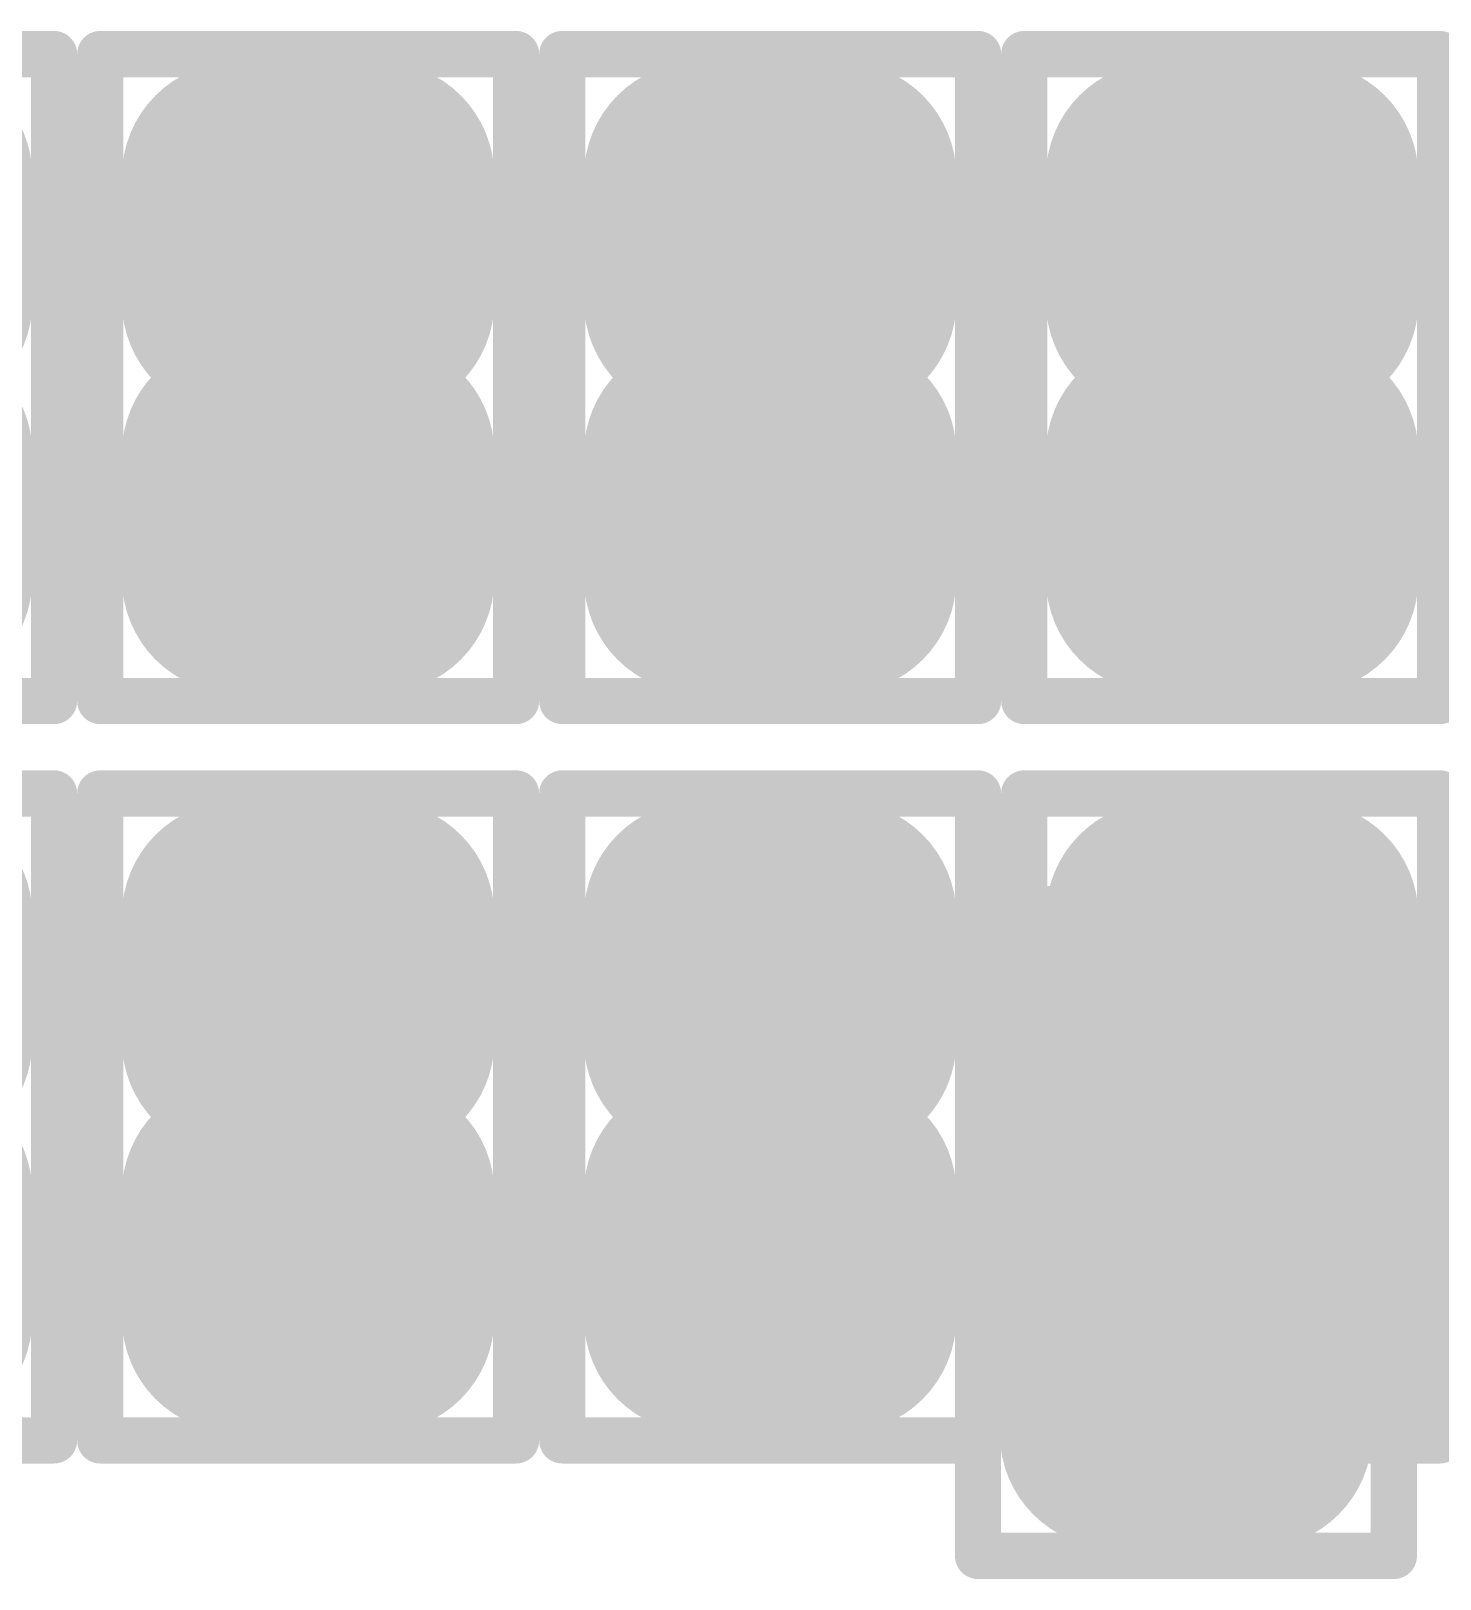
# Model space of a CAD drawing. Header units: millimetres. Extents: x 169 to 355, y 129 to 253.
# Drawn here: x 192.75 to 194.275, y 156.325 to 158 of the extents above; entities that cross this region are included whole.
import ezdxf

# ---------------------------------------------------------------- set-up
doc = ezdxf.new("R2010")
doc.units = ezdxf.units.MM
for name, color, linetype in [('BottomLayer', 5, 'Continuous'), ('BottomPaste', 16, 'Continuous'), ('BottomSolder', 6, 'Continuous'), ('Mechanical1', 6, 'Continuous'), ('Mechanical15', 56, 'Continuous'), ('TopLayer', 1, 'Continuous'), ('TopPaste', 8, 'Continuous'), ('TopSolder', 216, 'Continuous')]:
    doc.layers.add(name, color=color, linetype=linetype)

# ---------------------------------------------------------------- blocks, each defined once
blk = doc.blocks.new('R01005_B_832')
at = {"layer": 'BottomLayer', "const_width": 0.0225}
for points in [[(-0.2287, 0.0775, 1), (-0.2063, 0.0775, 1)], [(-0.0937, 0.0775, 1), (-0.0712, 0.0775, 1)], [(0.0712, 0.0775, 1), (0.0937, 0.0775, 1)], [(0.2063, 0.0775, 1), (0.2287, 0.0775, 1)], [(-0.2287, -0.0775, 1), (-0.2063, -0.0775, 1)], [(-0.0937, -0.0775, 1), (-0.0712, -0.0775, 1)], [(0.0712, -0.0775, 1), (0.0937, -0.0775, 1)], [(0.2063, -0.0775, 1), (0.2287, -0.0775, 1)]]:
    blk.add_lwpolyline(points, format="xyb", close=True, dxfattribs=at)
at = {"layer": 'BottomLayer'}
for points in [[(-0.0825, -0.1), (-0.0825, 0.1), (-0.2175, -0.1), (-0.2175, 0.1)], [(0.2175, -0.1), (0.2175, 0.1), (0.0825, -0.1), (0.0825, 0.1)], [(-0.06, -0.0775), (-0.06, 0.0775), (-0.24, -0.0775), (-0.24, 0.0775)], [(0.24, -0.0775), (0.24, 0.0775), (0.06, -0.0775), (0.06, 0.0775)]]:
    blk.add_solid(points, dxfattribs=at)
at = {"layer": 'BottomPaste', "const_width": 0.0225}
for points in [[(-0.2287, 0.0775, 1), (-0.2063, 0.0775, 1)], [(-0.0937, 0.0775, 1), (-0.0712, 0.0775, 1)], [(0.0712, 0.0775, 1), (0.0937, 0.0775, 1)], [(0.2063, 0.0775, 1), (0.2287, 0.0775, 1)], [(-0.2287, -0.0775, 1), (-0.2063, -0.0775, 1)], [(-0.0937, -0.0775, 1), (-0.0712, -0.0775, 1)], [(0.0712, -0.0775, 1), (0.0937, -0.0775, 1)], [(0.2063, -0.0775, 1), (0.2287, -0.0775, 1)]]:
    blk.add_lwpolyline(points, format="xyb", close=True, dxfattribs=at)
at = {"layer": 'BottomPaste'}
for points in [[(-0.0825, -0.1), (-0.0825, 0.1), (-0.2175, -0.1), (-0.2175, 0.1)], [(0.2175, -0.1), (0.2175, 0.1), (0.0825, -0.1), (0.0825, 0.1)], [(-0.06, -0.0775), (-0.06, 0.0775), (-0.24, -0.0775), (-0.24, 0.0775)], [(0.24, -0.0775), (0.24, 0.0775), (0.06, -0.0775), (0.06, 0.0775)]]:
    blk.add_solid(points, dxfattribs=at)
at = {"layer": 'BottomSolder', "const_width": 0.1241}
for points in [[(-0.2795, 0.0775, 1), (-0.1555, 0.0775, 1)], [(-0.1445, 0.0775, 1), (-0.0204, 0.0775, 1)], [(0.0204, 0.0775, 1), (0.1445, 0.0775, 1)], [(0.1555, 0.0775, 1), (0.2795, 0.0775, 1)], [(-0.2795, -0.0775, 1), (-0.1555, -0.0775, 1)], [(-0.1445, -0.0775, 1), (-0.0204, -0.0775, 1)], [(0.0204, -0.0775, 1), (0.1445, -0.0775, 1)], [(0.1555, -0.0775, 1), (0.2795, -0.0775, 1)]]:
    blk.add_lwpolyline(points, format="xyb", close=True, dxfattribs=at)
at = {"layer": 'BottomSolder'}
for points in [[(-0.0825, -0.2016), (-0.0825, 0.2016), (-0.2175, -0.2016), (-0.2175, 0.2016)], [(0.2175, -0.2016), (0.2175, 0.2016), (0.0825, -0.2016), (0.0825, 0.2016)], [(0.0416, -0.0775), (0.0416, 0.0775), (-0.3416, -0.0775), (-0.3416, 0.0775)], [(0.3416, -0.0775), (0.3416, 0.0775), (-0.0416, -0.0775), (-0.0416, 0.0775)]]:
    blk.add_solid(points, dxfattribs=at)
at = {"layer": 'Mechanical1', "const_width": 0.05}
for points in [[(-0.1999, 0.0999), (-0.1999, -0.1001)], [(-0.1999, 0.0999), (0.2001, 0.0999)], [(0.2001, 0.0999), (0.2001, -0.1001)], [(-0.1999, -0.1001), (0.2001, -0.1001)]]:
    blk.add_lwpolyline(points, dxfattribs=at)
at = {"layer": 'Mechanical1', "const_width": 0.025}
for points in [[(-0.2124, 0.0999, 1), (-0.1874, 0.0999, 1)], [(-0.2124, 0.0999, 1), (-0.1874, 0.0999, 1)], [(0.1876, 0.0999, 1), (0.2126, 0.0999, 1)], [(0.1876, 0.0999, 1), (0.2126, 0.0999, 1)], [(-0.2124, -0.1001, 1), (-0.1874, -0.1001, 1)], [(-0.2124, -0.1001, 1), (-0.1874, -0.1001, 1)], [(0.1876, -0.1001, 1), (0.2126, -0.1001, 1)], [(0.1876, -0.1001, 1), (0.2126, -0.1001, 1)]]:
    blk.add_lwpolyline(points, format="xyb", close=True, dxfattribs=at)
at = {"layer": 'Mechanical15', "const_width": 0.05}
for points in [[(-0.35, 0.225), (-0.35, -0.225)], [(-0.35, 0.225), (0.35, 0.225)], [(0.35, 0.225), (0.35, -0.225)], [(0, 0.125), (0, -0.125)], [(-0.15, 0), (0.15, 0)], [(-0.35, -0.225), (0.35, -0.225)]]:
    blk.add_lwpolyline(points, dxfattribs=at)
at = {"layer": 'Mechanical15', "const_width": 0.025}
for points in [[(-0.3625, 0.225, 1), (-0.3375, 0.225, 1)], [(-0.3625, 0.225, 1), (-0.3375, 0.225, 1)], [(0.3375, 0.225, 1), (0.3625, 0.225, 1)], [(0.3375, 0.225, 1), (0.3625, 0.225, 1)], [(-0.0125, 0.125, 1), (0.0125, 0.125, 1)], [(-0.1625, 0, 1), (-0.1375, 0, 1)], [(0.1375, 0, 1), (0.1625, 0, 1)], [(-0.0125, -0.125, 1), (0.0125, -0.125, 1)], [(-0.3625, -0.225, 1), (-0.3375, -0.225, 1)], [(-0.3625, -0.225, 1), (-0.3375, -0.225, 1)], [(0.3375, -0.225, 1), (0.3625, -0.225, 1)], [(0.3375, -0.225, 1), (0.3625, -0.225, 1)]]:
    blk.add_lwpolyline(points, format="xyb", close=True, dxfattribs=at)
blk = doc.blocks.new('R01005_B_833')
at = {"layer": 'BottomLayer', "const_width": 0.0225}
for points in [[(-0.2287, 0.0775, 1), (-0.2063, 0.0775, 1)], [(-0.0937, 0.0775, 1), (-0.0712, 0.0775, 1)], [(0.0712, 0.0775, 1), (0.0937, 0.0775, 1)], [(0.2063, 0.0775, 1), (0.2287, 0.0775, 1)], [(-0.2287, -0.0775, 1), (-0.2063, -0.0775, 1)], [(-0.0937, -0.0775, 1), (-0.0712, -0.0775, 1)], [(0.0712, -0.0775, 1), (0.0937, -0.0775, 1)], [(0.2063, -0.0775, 1), (0.2287, -0.0775, 1)]]:
    blk.add_lwpolyline(points, format="xyb", close=True, dxfattribs=at)
at = {"layer": 'BottomLayer'}
for points in [[(-0.0825, -0.1), (-0.0825, 0.1), (-0.2175, -0.1), (-0.2175, 0.1)], [(0.2175, -0.1), (0.2175, 0.1), (0.0825, -0.1), (0.0825, 0.1)], [(-0.06, -0.0775), (-0.06, 0.0775), (-0.24, -0.0775), (-0.24, 0.0775)], [(0.24, -0.0775), (0.24, 0.0775), (0.06, -0.0775), (0.06, 0.0775)]]:
    blk.add_solid(points, dxfattribs=at)
at = {"layer": 'BottomPaste', "const_width": 0.0225}
for points in [[(-0.2287, 0.0775, 1), (-0.2063, 0.0775, 1)], [(-0.0937, 0.0775, 1), (-0.0712, 0.0775, 1)], [(0.0712, 0.0775, 1), (0.0937, 0.0775, 1)], [(0.2063, 0.0775, 1), (0.2287, 0.0775, 1)], [(-0.2287, -0.0775, 1), (-0.2063, -0.0775, 1)], [(-0.0937, -0.0775, 1), (-0.0712, -0.0775, 1)], [(0.0712, -0.0775, 1), (0.0937, -0.0775, 1)], [(0.2063, -0.0775, 1), (0.2287, -0.0775, 1)]]:
    blk.add_lwpolyline(points, format="xyb", close=True, dxfattribs=at)
at = {"layer": 'BottomPaste'}
for points in [[(-0.0825, -0.1), (-0.0825, 0.1), (-0.2175, -0.1), (-0.2175, 0.1)], [(0.2175, -0.1), (0.2175, 0.1), (0.0825, -0.1), (0.0825, 0.1)], [(-0.06, -0.0775), (-0.06, 0.0775), (-0.24, -0.0775), (-0.24, 0.0775)], [(0.24, -0.0775), (0.24, 0.0775), (0.06, -0.0775), (0.06, 0.0775)]]:
    blk.add_solid(points, dxfattribs=at)
at = {"layer": 'BottomSolder', "const_width": 0.1241}
for points in [[(-0.2795, 0.0775, 1), (-0.1555, 0.0775, 1)], [(-0.1445, 0.0775, 1), (-0.0204, 0.0775, 1)], [(0.0204, 0.0775, 1), (0.1445, 0.0775, 1)], [(0.1555, 0.0775, 1), (0.2795, 0.0775, 1)], [(-0.2795, -0.0775, 1), (-0.1555, -0.0775, 1)], [(-0.1445, -0.0775, 1), (-0.0204, -0.0775, 1)], [(0.0204, -0.0775, 1), (0.1445, -0.0775, 1)], [(0.1555, -0.0775, 1), (0.2795, -0.0775, 1)]]:
    blk.add_lwpolyline(points, format="xyb", close=True, dxfattribs=at)
at = {"layer": 'BottomSolder'}
for points in [[(-0.0825, -0.2016), (-0.0825, 0.2016), (-0.2175, -0.2016), (-0.2175, 0.2016)], [(0.2175, -0.2016), (0.2175, 0.2016), (0.0825, -0.2016), (0.0825, 0.2016)], [(0.0416, -0.0775), (0.0416, 0.0775), (-0.3416, -0.0775), (-0.3416, 0.0775)], [(0.3416, -0.0775), (0.3416, 0.0775), (-0.0416, -0.0775), (-0.0416, 0.0775)]]:
    blk.add_solid(points, dxfattribs=at)
at = {"layer": 'Mechanical1', "const_width": 0.05}
for points in [[(-0.1999, 0.0999), (-0.1999, -0.1001)], [(-0.1999, 0.0999), (0.2001, 0.0999)], [(0.2001, 0.0999), (0.2001, -0.1001)], [(-0.1999, -0.1001), (0.2001, -0.1001)]]:
    blk.add_lwpolyline(points, dxfattribs=at)
at = {"layer": 'Mechanical1', "const_width": 0.025}
for points in [[(-0.2124, 0.0999, 1), (-0.1874, 0.0999, 1)], [(-0.2124, 0.0999, 1), (-0.1874, 0.0999, 1)], [(0.1876, 0.0999, 1), (0.2126, 0.0999, 1)], [(0.1876, 0.0999, 1), (0.2126, 0.0999, 1)], [(-0.2124, -0.1001, 1), (-0.1874, -0.1001, 1)], [(-0.2124, -0.1001, 1), (-0.1874, -0.1001, 1)], [(0.1876, -0.1001, 1), (0.2126, -0.1001, 1)], [(0.1876, -0.1001, 1), (0.2126, -0.1001, 1)]]:
    blk.add_lwpolyline(points, format="xyb", close=True, dxfattribs=at)
at = {"layer": 'Mechanical15', "const_width": 0.05}
for points in [[(-0.35, 0.225), (-0.35, -0.225)], [(-0.35, 0.225), (0.35, 0.225)], [(0.35, 0.225), (0.35, -0.225)], [(0, 0.125), (0, -0.125)], [(-0.15, 0), (0.15, 0)], [(-0.35, -0.225), (0.35, -0.225)]]:
    blk.add_lwpolyline(points, dxfattribs=at)
at = {"layer": 'Mechanical15', "const_width": 0.025}
for points in [[(-0.3625, 0.225, 1), (-0.3375, 0.225, 1)], [(-0.3625, 0.225, 1), (-0.3375, 0.225, 1)], [(0.3375, 0.225, 1), (0.3625, 0.225, 1)], [(0.3375, 0.225, 1), (0.3625, 0.225, 1)], [(-0.0125, 0.125, 1), (0.0125, 0.125, 1)], [(-0.1625, 0, 1), (-0.1375, 0, 1)], [(0.1375, 0, 1), (0.1625, 0, 1)], [(-0.0125, -0.125, 1), (0.0125, -0.125, 1)], [(-0.3625, -0.225, 1), (-0.3375, -0.225, 1)], [(-0.3625, -0.225, 1), (-0.3375, -0.225, 1)], [(0.3375, -0.225, 1), (0.3625, -0.225, 1)], [(0.3375, -0.225, 1), (0.3625, -0.225, 1)]]:
    blk.add_lwpolyline(points, format="xyb", close=True, dxfattribs=at)
blk = doc.blocks.new('R01005_B_844')
at = {"layer": 'BottomLayer', "const_width": 0.0225}
for points in [[(-0.2287, 0.0775, 1), (-0.2063, 0.0775, 1)], [(-0.0937, 0.0775, 1), (-0.0712, 0.0775, 1)], [(0.0712, 0.0775, 1), (0.0937, 0.0775, 1)], [(0.2063, 0.0775, 1), (0.2287, 0.0775, 1)], [(-0.2287, -0.0775, 1), (-0.2063, -0.0775, 1)], [(-0.0937, -0.0775, 1), (-0.0712, -0.0775, 1)], [(0.0712, -0.0775, 1), (0.0937, -0.0775, 1)], [(0.2063, -0.0775, 1), (0.2287, -0.0775, 1)]]:
    blk.add_lwpolyline(points, format="xyb", close=True, dxfattribs=at)
at = {"layer": 'BottomLayer'}
for points in [[(-0.0825, -0.1), (-0.0825, 0.1), (-0.2175, -0.1), (-0.2175, 0.1)], [(0.2175, -0.1), (0.2175, 0.1), (0.0825, -0.1), (0.0825, 0.1)], [(-0.06, -0.0775), (-0.06, 0.0775), (-0.24, -0.0775), (-0.24, 0.0775)], [(0.24, -0.0775), (0.24, 0.0775), (0.06, -0.0775), (0.06, 0.0775)]]:
    blk.add_solid(points, dxfattribs=at)
at = {"layer": 'BottomPaste', "const_width": 0.0225}
for points in [[(-0.2287, 0.0775, 1), (-0.2063, 0.0775, 1)], [(-0.0937, 0.0775, 1), (-0.0712, 0.0775, 1)], [(0.0712, 0.0775, 1), (0.0937, 0.0775, 1)], [(0.2063, 0.0775, 1), (0.2287, 0.0775, 1)], [(-0.2287, -0.0775, 1), (-0.2063, -0.0775, 1)], [(-0.0937, -0.0775, 1), (-0.0712, -0.0775, 1)], [(0.0712, -0.0775, 1), (0.0937, -0.0775, 1)], [(0.2063, -0.0775, 1), (0.2287, -0.0775, 1)]]:
    blk.add_lwpolyline(points, format="xyb", close=True, dxfattribs=at)
at = {"layer": 'BottomPaste'}
for points in [[(-0.0825, -0.1), (-0.0825, 0.1), (-0.2175, -0.1), (-0.2175, 0.1)], [(0.2175, -0.1), (0.2175, 0.1), (0.0825, -0.1), (0.0825, 0.1)], [(-0.06, -0.0775), (-0.06, 0.0775), (-0.24, -0.0775), (-0.24, 0.0775)], [(0.24, -0.0775), (0.24, 0.0775), (0.06, -0.0775), (0.06, 0.0775)]]:
    blk.add_solid(points, dxfattribs=at)
at = {"layer": 'BottomSolder', "const_width": 0.1241}
for points in [[(-0.2795, 0.0775, 1), (-0.1555, 0.0775, 1)], [(-0.1445, 0.0775, 1), (-0.0204, 0.0775, 1)], [(0.0204, 0.0775, 1), (0.1445, 0.0775, 1)], [(0.1555, 0.0775, 1), (0.2795, 0.0775, 1)], [(-0.2795, -0.0775, 1), (-0.1555, -0.0775, 1)], [(-0.1445, -0.0775, 1), (-0.0204, -0.0775, 1)], [(0.0204, -0.0775, 1), (0.1445, -0.0775, 1)], [(0.1555, -0.0775, 1), (0.2795, -0.0775, 1)]]:
    blk.add_lwpolyline(points, format="xyb", close=True, dxfattribs=at)
at = {"layer": 'BottomSolder'}
for points in [[(-0.0825, -0.2016), (-0.0825, 0.2016), (-0.2175, -0.2016), (-0.2175, 0.2016)], [(0.2175, -0.2016), (0.2175, 0.2016), (0.0825, -0.2016), (0.0825, 0.2016)], [(0.0416, -0.0775), (0.0416, 0.0775), (-0.3416, -0.0775), (-0.3416, 0.0775)], [(0.3416, -0.0775), (0.3416, 0.0775), (-0.0416, -0.0775), (-0.0416, 0.0775)]]:
    blk.add_solid(points, dxfattribs=at)
at = {"layer": 'Mechanical1', "const_width": 0.05}
for points in [[(-0.1999, 0.0999), (-0.1999, -0.1001)], [(-0.1999, 0.0999), (0.2001, 0.0999)], [(0.2001, 0.0999), (0.2001, -0.1001)], [(-0.1999, -0.1001), (0.2001, -0.1001)]]:
    blk.add_lwpolyline(points, dxfattribs=at)
at = {"layer": 'Mechanical1', "const_width": 0.025}
for points in [[(-0.2124, 0.0999, 1), (-0.1874, 0.0999, 1)], [(-0.2124, 0.0999, 1), (-0.1874, 0.0999, 1)], [(0.1876, 0.0999, 1), (0.2126, 0.0999, 1)], [(0.1876, 0.0999, 1), (0.2126, 0.0999, 1)], [(-0.2124, -0.1001, 1), (-0.1874, -0.1001, 1)], [(-0.2124, -0.1001, 1), (-0.1874, -0.1001, 1)], [(0.1876, -0.1001, 1), (0.2126, -0.1001, 1)], [(0.1876, -0.1001, 1), (0.2126, -0.1001, 1)]]:
    blk.add_lwpolyline(points, format="xyb", close=True, dxfattribs=at)
at = {"layer": 'Mechanical15', "const_width": 0.05}
for points in [[(-0.35, 0.225), (-0.35, -0.225)], [(-0.35, 0.225), (0.35, 0.225)], [(0.35, 0.225), (0.35, -0.225)], [(0, 0.125), (0, -0.125)], [(-0.15, 0), (0.15, 0)], [(-0.35, -0.225), (0.35, -0.225)]]:
    blk.add_lwpolyline(points, dxfattribs=at)
at = {"layer": 'Mechanical15', "const_width": 0.025}
for points in [[(-0.3625, 0.225, 1), (-0.3375, 0.225, 1)], [(-0.3625, 0.225, 1), (-0.3375, 0.225, 1)], [(0.3375, 0.225, 1), (0.3625, 0.225, 1)], [(0.3375, 0.225, 1), (0.3625, 0.225, 1)], [(-0.0125, 0.125, 1), (0.0125, 0.125, 1)], [(-0.1625, 0, 1), (-0.1375, 0, 1)], [(0.1375, 0, 1), (0.1625, 0, 1)], [(-0.0125, -0.125, 1), (0.0125, -0.125, 1)], [(-0.3625, -0.225, 1), (-0.3375, -0.225, 1)], [(-0.3625, -0.225, 1), (-0.3375, -0.225, 1)], [(0.3375, -0.225, 1), (0.3625, -0.225, 1)], [(0.3375, -0.225, 1), (0.3625, -0.225, 1)]]:
    blk.add_lwpolyline(points, format="xyb", close=True, dxfattribs=at)
blk = doc.blocks.new('R01005_B_845')
at = {"layer": 'BottomLayer', "const_width": 0.0225}
for points in [[(-0.2287, 0.0775, 1), (-0.2063, 0.0775, 1)], [(-0.0937, 0.0775, 1), (-0.0712, 0.0775, 1)], [(0.0712, 0.0775, 1), (0.0937, 0.0775, 1)], [(0.2063, 0.0775, 1), (0.2287, 0.0775, 1)], [(-0.2287, -0.0775, 1), (-0.2063, -0.0775, 1)], [(-0.0937, -0.0775, 1), (-0.0712, -0.0775, 1)], [(0.0712, -0.0775, 1), (0.0937, -0.0775, 1)], [(0.2063, -0.0775, 1), (0.2287, -0.0775, 1)]]:
    blk.add_lwpolyline(points, format="xyb", close=True, dxfattribs=at)
at = {"layer": 'BottomLayer'}
for points in [[(-0.0825, -0.1), (-0.0825, 0.1), (-0.2175, -0.1), (-0.2175, 0.1)], [(0.2175, -0.1), (0.2175, 0.1), (0.0825, -0.1), (0.0825, 0.1)], [(-0.06, -0.0775), (-0.06, 0.0775), (-0.24, -0.0775), (-0.24, 0.0775)], [(0.24, -0.0775), (0.24, 0.0775), (0.06, -0.0775), (0.06, 0.0775)]]:
    blk.add_solid(points, dxfattribs=at)
at = {"layer": 'BottomPaste', "const_width": 0.0225}
for points in [[(-0.2287, 0.0775, 1), (-0.2063, 0.0775, 1)], [(-0.0937, 0.0775, 1), (-0.0712, 0.0775, 1)], [(0.0712, 0.0775, 1), (0.0937, 0.0775, 1)], [(0.2063, 0.0775, 1), (0.2287, 0.0775, 1)], [(-0.2287, -0.0775, 1), (-0.2063, -0.0775, 1)], [(-0.0937, -0.0775, 1), (-0.0712, -0.0775, 1)], [(0.0712, -0.0775, 1), (0.0937, -0.0775, 1)], [(0.2063, -0.0775, 1), (0.2287, -0.0775, 1)]]:
    blk.add_lwpolyline(points, format="xyb", close=True, dxfattribs=at)
at = {"layer": 'BottomPaste'}
for points in [[(-0.0825, -0.1), (-0.0825, 0.1), (-0.2175, -0.1), (-0.2175, 0.1)], [(0.2175, -0.1), (0.2175, 0.1), (0.0825, -0.1), (0.0825, 0.1)], [(-0.06, -0.0775), (-0.06, 0.0775), (-0.24, -0.0775), (-0.24, 0.0775)], [(0.24, -0.0775), (0.24, 0.0775), (0.06, -0.0775), (0.06, 0.0775)]]:
    blk.add_solid(points, dxfattribs=at)
at = {"layer": 'BottomSolder', "const_width": 0.1241}
for points in [[(-0.2795, 0.0775, 1), (-0.1555, 0.0775, 1)], [(-0.1445, 0.0775, 1), (-0.0204, 0.0775, 1)], [(0.0204, 0.0775, 1), (0.1445, 0.0775, 1)], [(0.1555, 0.0775, 1), (0.2795, 0.0775, 1)], [(-0.2795, -0.0775, 1), (-0.1555, -0.0775, 1)], [(-0.1445, -0.0775, 1), (-0.0204, -0.0775, 1)], [(0.0204, -0.0775, 1), (0.1445, -0.0775, 1)], [(0.1555, -0.0775, 1), (0.2795, -0.0775, 1)]]:
    blk.add_lwpolyline(points, format="xyb", close=True, dxfattribs=at)
at = {"layer": 'BottomSolder'}
for points in [[(-0.0825, -0.2016), (-0.0825, 0.2016), (-0.2175, -0.2016), (-0.2175, 0.2016)], [(0.2175, -0.2016), (0.2175, 0.2016), (0.0825, -0.2016), (0.0825, 0.2016)], [(0.0416, -0.0775), (0.0416, 0.0775), (-0.3416, -0.0775), (-0.3416, 0.0775)], [(0.3416, -0.0775), (0.3416, 0.0775), (-0.0416, -0.0775), (-0.0416, 0.0775)]]:
    blk.add_solid(points, dxfattribs=at)
at = {"layer": 'Mechanical1', "const_width": 0.05}
for points in [[(-0.1999, 0.0999), (-0.1999, -0.1001)], [(-0.1999, 0.0999), (0.2001, 0.0999)], [(0.2001, 0.0999), (0.2001, -0.1001)], [(-0.1999, -0.1001), (0.2001, -0.1001)]]:
    blk.add_lwpolyline(points, dxfattribs=at)
at = {"layer": 'Mechanical1', "const_width": 0.025}
for points in [[(-0.2124, 0.0999, 1), (-0.1874, 0.0999, 1)], [(-0.2124, 0.0999, 1), (-0.1874, 0.0999, 1)], [(0.1876, 0.0999, 1), (0.2126, 0.0999, 1)], [(0.1876, 0.0999, 1), (0.2126, 0.0999, 1)], [(-0.2124, -0.1001, 1), (-0.1874, -0.1001, 1)], [(-0.2124, -0.1001, 1), (-0.1874, -0.1001, 1)], [(0.1876, -0.1001, 1), (0.2126, -0.1001, 1)], [(0.1876, -0.1001, 1), (0.2126, -0.1001, 1)]]:
    blk.add_lwpolyline(points, format="xyb", close=True, dxfattribs=at)
at = {"layer": 'Mechanical15', "const_width": 0.05}
for points in [[(-0.35, 0.225), (-0.35, -0.225)], [(-0.35, 0.225), (0.35, 0.225)], [(0.35, 0.225), (0.35, -0.225)], [(0, 0.125), (0, -0.125)], [(-0.15, 0), (0.15, 0)], [(-0.35, -0.225), (0.35, -0.225)]]:
    blk.add_lwpolyline(points, dxfattribs=at)
at = {"layer": 'Mechanical15', "const_width": 0.025}
for points in [[(-0.3625, 0.225, 1), (-0.3375, 0.225, 1)], [(-0.3625, 0.225, 1), (-0.3375, 0.225, 1)], [(0.3375, 0.225, 1), (0.3625, 0.225, 1)], [(0.3375, 0.225, 1), (0.3625, 0.225, 1)], [(-0.0125, 0.125, 1), (0.0125, 0.125, 1)], [(-0.1625, 0, 1), (-0.1375, 0, 1)], [(0.1375, 0, 1), (0.1625, 0, 1)], [(-0.0125, -0.125, 1), (0.0125, -0.125, 1)], [(-0.3625, -0.225, 1), (-0.3375, -0.225, 1)], [(-0.3625, -0.225, 1), (-0.3375, -0.225, 1)], [(0.3375, -0.225, 1), (0.3625, -0.225, 1)], [(0.3375, -0.225, 1), (0.3625, -0.225, 1)]]:
    blk.add_lwpolyline(points, format="xyb", close=True, dxfattribs=at)
blk = doc.blocks.new('R01005_B_847')
at = {"layer": 'BottomLayer', "const_width": 0.0225}
for points in [[(-0.2287, 0.0775, 1), (-0.2063, 0.0775, 1)], [(-0.0937, 0.0775, 1), (-0.0712, 0.0775, 1)], [(0.0712, 0.0775, 1), (0.0937, 0.0775, 1)], [(0.2063, 0.0775, 1), (0.2287, 0.0775, 1)], [(-0.2287, -0.0775, 1), (-0.2063, -0.0775, 1)], [(-0.0937, -0.0775, 1), (-0.0712, -0.0775, 1)], [(0.0712, -0.0775, 1), (0.0937, -0.0775, 1)], [(0.2063, -0.0775, 1), (0.2287, -0.0775, 1)]]:
    blk.add_lwpolyline(points, format="xyb", close=True, dxfattribs=at)
at = {"layer": 'BottomLayer'}
for points in [[(-0.0825, -0.1), (-0.0825, 0.1), (-0.2175, -0.1), (-0.2175, 0.1)], [(0.2175, -0.1), (0.2175, 0.1), (0.0825, -0.1), (0.0825, 0.1)], [(-0.06, -0.0775), (-0.06, 0.0775), (-0.24, -0.0775), (-0.24, 0.0775)], [(0.24, -0.0775), (0.24, 0.0775), (0.06, -0.0775), (0.06, 0.0775)]]:
    blk.add_solid(points, dxfattribs=at)
at = {"layer": 'BottomPaste', "const_width": 0.0225}
for points in [[(-0.2287, 0.0775, 1), (-0.2063, 0.0775, 1)], [(-0.0937, 0.0775, 1), (-0.0712, 0.0775, 1)], [(0.0712, 0.0775, 1), (0.0937, 0.0775, 1)], [(0.2063, 0.0775, 1), (0.2287, 0.0775, 1)], [(-0.2287, -0.0775, 1), (-0.2063, -0.0775, 1)], [(-0.0937, -0.0775, 1), (-0.0712, -0.0775, 1)], [(0.0712, -0.0775, 1), (0.0937, -0.0775, 1)], [(0.2063, -0.0775, 1), (0.2287, -0.0775, 1)]]:
    blk.add_lwpolyline(points, format="xyb", close=True, dxfattribs=at)
at = {"layer": 'BottomPaste'}
for points in [[(-0.0825, -0.1), (-0.0825, 0.1), (-0.2175, -0.1), (-0.2175, 0.1)], [(0.2175, -0.1), (0.2175, 0.1), (0.0825, -0.1), (0.0825, 0.1)], [(-0.06, -0.0775), (-0.06, 0.0775), (-0.24, -0.0775), (-0.24, 0.0775)], [(0.24, -0.0775), (0.24, 0.0775), (0.06, -0.0775), (0.06, 0.0775)]]:
    blk.add_solid(points, dxfattribs=at)
at = {"layer": 'BottomSolder', "const_width": 0.1241}
for points in [[(-0.2795, 0.0775, 1), (-0.1555, 0.0775, 1)], [(-0.1445, 0.0775, 1), (-0.0204, 0.0775, 1)], [(0.0204, 0.0775, 1), (0.1445, 0.0775, 1)], [(0.1555, 0.0775, 1), (0.2795, 0.0775, 1)], [(-0.2795, -0.0775, 1), (-0.1555, -0.0775, 1)], [(-0.1445, -0.0775, 1), (-0.0204, -0.0775, 1)], [(0.0204, -0.0775, 1), (0.1445, -0.0775, 1)], [(0.1555, -0.0775, 1), (0.2795, -0.0775, 1)]]:
    blk.add_lwpolyline(points, format="xyb", close=True, dxfattribs=at)
at = {"layer": 'BottomSolder'}
for points in [[(-0.0825, -0.2016), (-0.0825, 0.2016), (-0.2175, -0.2016), (-0.2175, 0.2016)], [(0.2175, -0.2016), (0.2175, 0.2016), (0.0825, -0.2016), (0.0825, 0.2016)], [(0.0416, -0.0775), (0.0416, 0.0775), (-0.3416, -0.0775), (-0.3416, 0.0775)], [(0.3416, -0.0775), (0.3416, 0.0775), (-0.0416, -0.0775), (-0.0416, 0.0775)]]:
    blk.add_solid(points, dxfattribs=at)
at = {"layer": 'Mechanical1', "const_width": 0.05}
for points in [[(-0.1999, 0.0999), (-0.1999, -0.1001)], [(-0.1999, 0.0999), (0.2001, 0.0999)], [(0.2001, 0.0999), (0.2001, -0.1001)], [(-0.1999, -0.1001), (0.2001, -0.1001)]]:
    blk.add_lwpolyline(points, dxfattribs=at)
at = {"layer": 'Mechanical1', "const_width": 0.025}
for points in [[(-0.2124, 0.0999, 1), (-0.1874, 0.0999, 1)], [(-0.2124, 0.0999, 1), (-0.1874, 0.0999, 1)], [(0.1876, 0.0999, 1), (0.2126, 0.0999, 1)], [(0.1876, 0.0999, 1), (0.2126, 0.0999, 1)], [(-0.2124, -0.1001, 1), (-0.1874, -0.1001, 1)], [(-0.2124, -0.1001, 1), (-0.1874, -0.1001, 1)], [(0.1876, -0.1001, 1), (0.2126, -0.1001, 1)], [(0.1876, -0.1001, 1), (0.2126, -0.1001, 1)]]:
    blk.add_lwpolyline(points, format="xyb", close=True, dxfattribs=at)
at = {"layer": 'Mechanical15', "const_width": 0.05}
for points in [[(-0.35, 0.225), (-0.35, -0.225)], [(-0.35, 0.225), (0.35, 0.225)], [(0.35, 0.225), (0.35, -0.225)], [(0, 0.125), (0, -0.125)], [(-0.15, 0), (0.15, 0)], [(-0.35, -0.225), (0.35, -0.225)]]:
    blk.add_lwpolyline(points, dxfattribs=at)
at = {"layer": 'Mechanical15', "const_width": 0.025}
for points in [[(-0.3625, 0.225, 1), (-0.3375, 0.225, 1)], [(-0.3625, 0.225, 1), (-0.3375, 0.225, 1)], [(0.3375, 0.225, 1), (0.3625, 0.225, 1)], [(0.3375, 0.225, 1), (0.3625, 0.225, 1)], [(-0.0125, 0.125, 1), (0.0125, 0.125, 1)], [(-0.1625, 0, 1), (-0.1375, 0, 1)], [(0.1375, 0, 1), (0.1625, 0, 1)], [(-0.0125, -0.125, 1), (0.0125, -0.125, 1)], [(-0.3625, -0.225, 1), (-0.3375, -0.225, 1)], [(-0.3625, -0.225, 1), (-0.3375, -0.225, 1)], [(0.3375, -0.225, 1), (0.3625, -0.225, 1)], [(0.3375, -0.225, 1), (0.3625, -0.225, 1)]]:
    blk.add_lwpolyline(points, format="xyb", close=True, dxfattribs=at)
blk = doc.blocks.new('R01005_B_861')
at = {"layer": 'BottomLayer', "const_width": 0.0225}
for points in [[(-0.2287, 0.0775, 1), (-0.2063, 0.0775, 1)], [(-0.0937, 0.0775, 1), (-0.0712, 0.0775, 1)], [(0.0712, 0.0775, 1), (0.0937, 0.0775, 1)], [(0.2063, 0.0775, 1), (0.2287, 0.0775, 1)], [(-0.2287, -0.0775, 1), (-0.2063, -0.0775, 1)], [(-0.0937, -0.0775, 1), (-0.0712, -0.0775, 1)], [(0.0712, -0.0775, 1), (0.0937, -0.0775, 1)], [(0.2063, -0.0775, 1), (0.2287, -0.0775, 1)]]:
    blk.add_lwpolyline(points, format="xyb", close=True, dxfattribs=at)
at = {"layer": 'BottomLayer'}
for points in [[(-0.0825, -0.1), (-0.0825, 0.1), (-0.2175, -0.1), (-0.2175, 0.1)], [(0.2175, -0.1), (0.2175, 0.1), (0.0825, -0.1), (0.0825, 0.1)], [(-0.06, -0.0775), (-0.06, 0.0775), (-0.24, -0.0775), (-0.24, 0.0775)], [(0.24, -0.0775), (0.24, 0.0775), (0.06, -0.0775), (0.06, 0.0775)]]:
    blk.add_solid(points, dxfattribs=at)
at = {"layer": 'BottomPaste', "const_width": 0.0225}
for points in [[(-0.2287, 0.0775, 1), (-0.2063, 0.0775, 1)], [(-0.0937, 0.0775, 1), (-0.0712, 0.0775, 1)], [(0.0712, 0.0775, 1), (0.0937, 0.0775, 1)], [(0.2063, 0.0775, 1), (0.2287, 0.0775, 1)], [(-0.2287, -0.0775, 1), (-0.2063, -0.0775, 1)], [(-0.0937, -0.0775, 1), (-0.0712, -0.0775, 1)], [(0.0712, -0.0775, 1), (0.0937, -0.0775, 1)], [(0.2063, -0.0775, 1), (0.2287, -0.0775, 1)]]:
    blk.add_lwpolyline(points, format="xyb", close=True, dxfattribs=at)
at = {"layer": 'BottomPaste'}
for points in [[(-0.0825, -0.1), (-0.0825, 0.1), (-0.2175, -0.1), (-0.2175, 0.1)], [(0.2175, -0.1), (0.2175, 0.1), (0.0825, -0.1), (0.0825, 0.1)], [(-0.06, -0.0775), (-0.06, 0.0775), (-0.24, -0.0775), (-0.24, 0.0775)], [(0.24, -0.0775), (0.24, 0.0775), (0.06, -0.0775), (0.06, 0.0775)]]:
    blk.add_solid(points, dxfattribs=at)
at = {"layer": 'BottomSolder', "const_width": 0.1241}
for points in [[(-0.2795, 0.0775, 1), (-0.1555, 0.0775, 1)], [(-0.1445, 0.0775, 1), (-0.0204, 0.0775, 1)], [(0.0204, 0.0775, 1), (0.1445, 0.0775, 1)], [(0.1555, 0.0775, 1), (0.2795, 0.0775, 1)], [(-0.2795, -0.0775, 1), (-0.1555, -0.0775, 1)], [(-0.1445, -0.0775, 1), (-0.0204, -0.0775, 1)], [(0.0204, -0.0775, 1), (0.1445, -0.0775, 1)], [(0.1555, -0.0775, 1), (0.2795, -0.0775, 1)]]:
    blk.add_lwpolyline(points, format="xyb", close=True, dxfattribs=at)
at = {"layer": 'BottomSolder'}
for points in [[(-0.0825, -0.2016), (-0.0825, 0.2016), (-0.2175, -0.2016), (-0.2175, 0.2016)], [(0.2175, -0.2016), (0.2175, 0.2016), (0.0825, -0.2016), (0.0825, 0.2016)], [(0.0416, -0.0775), (0.0416, 0.0775), (-0.3416, -0.0775), (-0.3416, 0.0775)], [(0.3416, -0.0775), (0.3416, 0.0775), (-0.0416, -0.0775), (-0.0416, 0.0775)]]:
    blk.add_solid(points, dxfattribs=at)
at = {"layer": 'Mechanical1', "const_width": 0.05}
for points in [[(-0.1999, 0.0999), (-0.1999, -0.1001)], [(-0.1999, 0.0999), (0.2001, 0.0999)], [(0.2001, 0.0999), (0.2001, -0.1001)], [(-0.1999, -0.1001), (0.2001, -0.1001)]]:
    blk.add_lwpolyline(points, dxfattribs=at)
at = {"layer": 'Mechanical1', "const_width": 0.025}
for points in [[(-0.2124, 0.0999, 1), (-0.1874, 0.0999, 1)], [(-0.2124, 0.0999, 1), (-0.1874, 0.0999, 1)], [(0.1876, 0.0999, 1), (0.2126, 0.0999, 1)], [(0.1876, 0.0999, 1), (0.2126, 0.0999, 1)], [(-0.2124, -0.1001, 1), (-0.1874, -0.1001, 1)], [(-0.2124, -0.1001, 1), (-0.1874, -0.1001, 1)], [(0.1876, -0.1001, 1), (0.2126, -0.1001, 1)], [(0.1876, -0.1001, 1), (0.2126, -0.1001, 1)]]:
    blk.add_lwpolyline(points, format="xyb", close=True, dxfattribs=at)
at = {"layer": 'Mechanical15', "const_width": 0.05}
for points in [[(-0.35, 0.225), (-0.35, -0.225)], [(-0.35, 0.225), (0.35, 0.225)], [(0.35, 0.225), (0.35, -0.225)], [(0, 0.125), (0, -0.125)], [(-0.15, 0), (0.15, 0)], [(-0.35, -0.225), (0.35, -0.225)]]:
    blk.add_lwpolyline(points, dxfattribs=at)
at = {"layer": 'Mechanical15', "const_width": 0.025}
for points in [[(-0.3625, 0.225, 1), (-0.3375, 0.225, 1)], [(-0.3625, 0.225, 1), (-0.3375, 0.225, 1)], [(0.3375, 0.225, 1), (0.3625, 0.225, 1)], [(0.3375, 0.225, 1), (0.3625, 0.225, 1)], [(-0.0125, 0.125, 1), (0.0125, 0.125, 1)], [(-0.1625, 0, 1), (-0.1375, 0, 1)], [(0.1375, 0, 1), (0.1625, 0, 1)], [(-0.0125, -0.125, 1), (0.0125, -0.125, 1)], [(-0.3625, -0.225, 1), (-0.3375, -0.225, 1)], [(-0.3625, -0.225, 1), (-0.3375, -0.225, 1)], [(0.3375, -0.225, 1), (0.3625, -0.225, 1)], [(0.3375, -0.225, 1), (0.3625, -0.225, 1)]]:
    blk.add_lwpolyline(points, format="xyb", close=True, dxfattribs=at)
blk = doc.blocks.new('R01005_B_874')
at = {"layer": 'BottomLayer', "const_width": 0.0225}
for points in [[(-0.2287, 0.0775, 1), (-0.2063, 0.0775, 1)], [(-0.0937, 0.0775, 1), (-0.0712, 0.0775, 1)], [(0.0712, 0.0775, 1), (0.0937, 0.0775, 1)], [(0.2063, 0.0775, 1), (0.2287, 0.0775, 1)], [(-0.2287, -0.0775, 1), (-0.2063, -0.0775, 1)], [(-0.0937, -0.0775, 1), (-0.0712, -0.0775, 1)], [(0.0712, -0.0775, 1), (0.0937, -0.0775, 1)], [(0.2063, -0.0775, 1), (0.2287, -0.0775, 1)]]:
    blk.add_lwpolyline(points, format="xyb", close=True, dxfattribs=at)
at = {"layer": 'BottomLayer'}
for points in [[(-0.0825, -0.1), (-0.0825, 0.1), (-0.2175, -0.1), (-0.2175, 0.1)], [(0.2175, -0.1), (0.2175, 0.1), (0.0825, -0.1), (0.0825, 0.1)], [(-0.06, -0.0775), (-0.06, 0.0775), (-0.24, -0.0775), (-0.24, 0.0775)], [(0.24, -0.0775), (0.24, 0.0775), (0.06, -0.0775), (0.06, 0.0775)]]:
    blk.add_solid(points, dxfattribs=at)
at = {"layer": 'BottomPaste', "const_width": 0.0225}
for points in [[(-0.2287, 0.0775, 1), (-0.2063, 0.0775, 1)], [(-0.0937, 0.0775, 1), (-0.0712, 0.0775, 1)], [(0.0712, 0.0775, 1), (0.0937, 0.0775, 1)], [(0.2063, 0.0775, 1), (0.2287, 0.0775, 1)], [(-0.2287, -0.0775, 1), (-0.2063, -0.0775, 1)], [(-0.0937, -0.0775, 1), (-0.0712, -0.0775, 1)], [(0.0712, -0.0775, 1), (0.0937, -0.0775, 1)], [(0.2063, -0.0775, 1), (0.2287, -0.0775, 1)]]:
    blk.add_lwpolyline(points, format="xyb", close=True, dxfattribs=at)
at = {"layer": 'BottomPaste'}
for points in [[(-0.0825, -0.1), (-0.0825, 0.1), (-0.2175, -0.1), (-0.2175, 0.1)], [(0.2175, -0.1), (0.2175, 0.1), (0.0825, -0.1), (0.0825, 0.1)], [(-0.06, -0.0775), (-0.06, 0.0775), (-0.24, -0.0775), (-0.24, 0.0775)], [(0.24, -0.0775), (0.24, 0.0775), (0.06, -0.0775), (0.06, 0.0775)]]:
    blk.add_solid(points, dxfattribs=at)
at = {"layer": 'BottomSolder', "const_width": 0.1241}
for points in [[(-0.2795, 0.0775, 1), (-0.1555, 0.0775, 1)], [(-0.1445, 0.0775, 1), (-0.0204, 0.0775, 1)], [(0.0204, 0.0775, 1), (0.1445, 0.0775, 1)], [(0.1555, 0.0775, 1), (0.2795, 0.0775, 1)], [(-0.2795, -0.0775, 1), (-0.1555, -0.0775, 1)], [(-0.1445, -0.0775, 1), (-0.0204, -0.0775, 1)], [(0.0204, -0.0775, 1), (0.1445, -0.0775, 1)], [(0.1555, -0.0775, 1), (0.2795, -0.0775, 1)]]:
    blk.add_lwpolyline(points, format="xyb", close=True, dxfattribs=at)
at = {"layer": 'BottomSolder'}
for points in [[(-0.0825, -0.2016), (-0.0825, 0.2016), (-0.2175, -0.2016), (-0.2175, 0.2016)], [(0.2175, -0.2016), (0.2175, 0.2016), (0.0825, -0.2016), (0.0825, 0.2016)], [(0.0416, -0.0775), (0.0416, 0.0775), (-0.3416, -0.0775), (-0.3416, 0.0775)], [(0.3416, -0.0775), (0.3416, 0.0775), (-0.0416, -0.0775), (-0.0416, 0.0775)]]:
    blk.add_solid(points, dxfattribs=at)
at = {"layer": 'Mechanical1', "const_width": 0.05}
for points in [[(-0.1999, 0.0999), (-0.1999, -0.1001)], [(-0.1999, 0.0999), (0.2001, 0.0999)], [(0.2001, 0.0999), (0.2001, -0.1001)], [(-0.1999, -0.1001), (0.2001, -0.1001)]]:
    blk.add_lwpolyline(points, dxfattribs=at)
at = {"layer": 'Mechanical1', "const_width": 0.025}
for points in [[(-0.2124, 0.0999, 1), (-0.1874, 0.0999, 1)], [(-0.2124, 0.0999, 1), (-0.1874, 0.0999, 1)], [(0.1876, 0.0999, 1), (0.2126, 0.0999, 1)], [(0.1876, 0.0999, 1), (0.2126, 0.0999, 1)], [(-0.2124, -0.1001, 1), (-0.1874, -0.1001, 1)], [(-0.2124, -0.1001, 1), (-0.1874, -0.1001, 1)], [(0.1876, -0.1001, 1), (0.2126, -0.1001, 1)], [(0.1876, -0.1001, 1), (0.2126, -0.1001, 1)]]:
    blk.add_lwpolyline(points, format="xyb", close=True, dxfattribs=at)
at = {"layer": 'Mechanical15', "const_width": 0.05}
for points in [[(-0.35, 0.225), (-0.35, -0.225)], [(-0.35, 0.225), (0.35, 0.225)], [(0.35, 0.225), (0.35, -0.225)], [(0, 0.125), (0, -0.125)], [(-0.15, 0), (0.15, 0)], [(-0.35, -0.225), (0.35, -0.225)]]:
    blk.add_lwpolyline(points, dxfattribs=at)
at = {"layer": 'Mechanical15', "const_width": 0.025}
for points in [[(-0.3625, 0.225, 1), (-0.3375, 0.225, 1)], [(-0.3625, 0.225, 1), (-0.3375, 0.225, 1)], [(0.3375, 0.225, 1), (0.3625, 0.225, 1)], [(0.3375, 0.225, 1), (0.3625, 0.225, 1)], [(-0.0125, 0.125, 1), (0.0125, 0.125, 1)], [(-0.1625, 0, 1), (-0.1375, 0, 1)], [(0.1375, 0, 1), (0.1625, 0, 1)], [(-0.0125, -0.125, 1), (0.0125, -0.125, 1)], [(-0.3625, -0.225, 1), (-0.3375, -0.225, 1)], [(-0.3625, -0.225, 1), (-0.3375, -0.225, 1)], [(0.3375, -0.225, 1), (0.3625, -0.225, 1)], [(0.3375, -0.225, 1), (0.3625, -0.225, 1)]]:
    blk.add_lwpolyline(points, format="xyb", close=True, dxfattribs=at)
blk = doc.blocks.new('R01005_B_875')
at = {"layer": 'BottomLayer', "const_width": 0.0225}
for points in [[(-0.2287, 0.0775, 1), (-0.2063, 0.0775, 1)], [(-0.0937, 0.0775, 1), (-0.0712, 0.0775, 1)], [(0.0712, 0.0775, 1), (0.0937, 0.0775, 1)], [(0.2063, 0.0775, 1), (0.2287, 0.0775, 1)], [(-0.2287, -0.0775, 1), (-0.2063, -0.0775, 1)], [(-0.0937, -0.0775, 1), (-0.0712, -0.0775, 1)], [(0.0712, -0.0775, 1), (0.0937, -0.0775, 1)], [(0.2063, -0.0775, 1), (0.2287, -0.0775, 1)]]:
    blk.add_lwpolyline(points, format="xyb", close=True, dxfattribs=at)
at = {"layer": 'BottomLayer'}
for points in [[(-0.0825, -0.1), (-0.0825, 0.1), (-0.2175, -0.1), (-0.2175, 0.1)], [(0.2175, -0.1), (0.2175, 0.1), (0.0825, -0.1), (0.0825, 0.1)], [(-0.06, -0.0775), (-0.06, 0.0775), (-0.24, -0.0775), (-0.24, 0.0775)], [(0.24, -0.0775), (0.24, 0.0775), (0.06, -0.0775), (0.06, 0.0775)]]:
    blk.add_solid(points, dxfattribs=at)
at = {"layer": 'BottomPaste', "const_width": 0.0225}
for points in [[(-0.2287, 0.0775, 1), (-0.2063, 0.0775, 1)], [(-0.0937, 0.0775, 1), (-0.0712, 0.0775, 1)], [(0.0712, 0.0775, 1), (0.0937, 0.0775, 1)], [(0.2063, 0.0775, 1), (0.2287, 0.0775, 1)], [(-0.2287, -0.0775, 1), (-0.2063, -0.0775, 1)], [(-0.0937, -0.0775, 1), (-0.0712, -0.0775, 1)], [(0.0712, -0.0775, 1), (0.0937, -0.0775, 1)], [(0.2063, -0.0775, 1), (0.2287, -0.0775, 1)]]:
    blk.add_lwpolyline(points, format="xyb", close=True, dxfattribs=at)
at = {"layer": 'BottomPaste'}
for points in [[(-0.0825, -0.1), (-0.0825, 0.1), (-0.2175, -0.1), (-0.2175, 0.1)], [(0.2175, -0.1), (0.2175, 0.1), (0.0825, -0.1), (0.0825, 0.1)], [(-0.06, -0.0775), (-0.06, 0.0775), (-0.24, -0.0775), (-0.24, 0.0775)], [(0.24, -0.0775), (0.24, 0.0775), (0.06, -0.0775), (0.06, 0.0775)]]:
    blk.add_solid(points, dxfattribs=at)
at = {"layer": 'BottomSolder', "const_width": 0.1241}
for points in [[(-0.2795, 0.0775, 1), (-0.1555, 0.0775, 1)], [(-0.1445, 0.0775, 1), (-0.0204, 0.0775, 1)], [(0.0204, 0.0775, 1), (0.1445, 0.0775, 1)], [(0.1555, 0.0775, 1), (0.2795, 0.0775, 1)], [(-0.2795, -0.0775, 1), (-0.1555, -0.0775, 1)], [(-0.1445, -0.0775, 1), (-0.0204, -0.0775, 1)], [(0.0204, -0.0775, 1), (0.1445, -0.0775, 1)], [(0.1555, -0.0775, 1), (0.2795, -0.0775, 1)]]:
    blk.add_lwpolyline(points, format="xyb", close=True, dxfattribs=at)
at = {"layer": 'BottomSolder'}
for points in [[(-0.0825, -0.2016), (-0.0825, 0.2016), (-0.2175, -0.2016), (-0.2175, 0.2016)], [(0.2175, -0.2016), (0.2175, 0.2016), (0.0825, -0.2016), (0.0825, 0.2016)], [(0.0416, -0.0775), (0.0416, 0.0775), (-0.3416, -0.0775), (-0.3416, 0.0775)], [(0.3416, -0.0775), (0.3416, 0.0775), (-0.0416, -0.0775), (-0.0416, 0.0775)]]:
    blk.add_solid(points, dxfattribs=at)
at = {"layer": 'Mechanical1', "const_width": 0.05}
for points in [[(-0.1999, 0.0999), (-0.1999, -0.1001)], [(-0.1999, 0.0999), (0.2001, 0.0999)], [(0.2001, 0.0999), (0.2001, -0.1001)], [(-0.1999, -0.1001), (0.2001, -0.1001)]]:
    blk.add_lwpolyline(points, dxfattribs=at)
at = {"layer": 'Mechanical1', "const_width": 0.025}
for points in [[(-0.2124, 0.0999, 1), (-0.1874, 0.0999, 1)], [(-0.2124, 0.0999, 1), (-0.1874, 0.0999, 1)], [(0.1876, 0.0999, 1), (0.2126, 0.0999, 1)], [(0.1876, 0.0999, 1), (0.2126, 0.0999, 1)], [(-0.2124, -0.1001, 1), (-0.1874, -0.1001, 1)], [(-0.2124, -0.1001, 1), (-0.1874, -0.1001, 1)], [(0.1876, -0.1001, 1), (0.2126, -0.1001, 1)], [(0.1876, -0.1001, 1), (0.2126, -0.1001, 1)]]:
    blk.add_lwpolyline(points, format="xyb", close=True, dxfattribs=at)
at = {"layer": 'Mechanical15', "const_width": 0.05}
for points in [[(-0.35, 0.225), (-0.35, -0.225)], [(-0.35, 0.225), (0.35, 0.225)], [(0.35, 0.225), (0.35, -0.225)], [(0, 0.125), (0, -0.125)], [(-0.15, 0), (0.15, 0)], [(-0.35, -0.225), (0.35, -0.225)]]:
    blk.add_lwpolyline(points, dxfattribs=at)
at = {"layer": 'Mechanical15', "const_width": 0.025}
for points in [[(-0.3625, 0.225, 1), (-0.3375, 0.225, 1)], [(-0.3625, 0.225, 1), (-0.3375, 0.225, 1)], [(0.3375, 0.225, 1), (0.3625, 0.225, 1)], [(0.3375, 0.225, 1), (0.3625, 0.225, 1)], [(-0.0125, 0.125, 1), (0.0125, 0.125, 1)], [(-0.1625, 0, 1), (-0.1375, 0, 1)], [(0.1375, 0, 1), (0.1625, 0, 1)], [(-0.0125, -0.125, 1), (0.0125, -0.125, 1)], [(-0.3625, -0.225, 1), (-0.3375, -0.225, 1)], [(-0.3625, -0.225, 1), (-0.3375, -0.225, 1)], [(0.3375, -0.225, 1), (0.3625, -0.225, 1)], [(0.3375, -0.225, 1), (0.3625, -0.225, 1)]]:
    blk.add_lwpolyline(points, format="xyb", close=True, dxfattribs=at)
blk = doc.blocks.new('R01005_1436')
at = {"layer": 'Mechanical1', "const_width": 0.05}
for points in [[(-0.1999, 0.1001), (0.2001, 0.1001)], [(-0.1999, 0.1001), (-0.1999, -0.0999)], [(0.2001, 0.1001), (0.2001, -0.0999)], [(-0.1999, -0.0999), (0.2001, -0.0999)]]:
    blk.add_lwpolyline(points, dxfattribs=at)
at = {"layer": 'Mechanical1', "const_width": 0.025}
for points in [[(-0.2124, 0.1001, 1), (-0.1874, 0.1001, 1)], [(-0.2124, 0.1001, 1), (-0.1874, 0.1001, 1)], [(0.1876, 0.1001, 1), (0.2126, 0.1001, 1)], [(0.1876, 0.1001, 1), (0.2126, 0.1001, 1)], [(-0.2124, -0.0999, 1), (-0.1874, -0.0999, 1)], [(-0.2124, -0.0999, 1), (-0.1874, -0.0999, 1)], [(0.1876, -0.0999, 1), (0.2126, -0.0999, 1)], [(0.1876, -0.0999, 1), (0.2126, -0.0999, 1)]]:
    blk.add_lwpolyline(points, format="xyb", close=True, dxfattribs=at)
at = {"layer": 'Mechanical15', "const_width": 0.05}
for points in [[(-0.35, 0.225), (0.35, 0.225)], [(-0.35, 0.225), (-0.35, -0.225)], [(0.35, 0.225), (0.35, -0.225)], [(0, 0.125), (0, -0.125)], [(-0.15, 0), (0.15, 0)], [(-0.35, -0.225), (0.35, -0.225)]]:
    blk.add_lwpolyline(points, dxfattribs=at)
at = {"layer": 'Mechanical15', "const_width": 0.025}
for points in [[(-0.3625, 0.225, 1), (-0.3375, 0.225, 1)], [(-0.3625, 0.225, 1), (-0.3375, 0.225, 1)], [(0.3375, 0.225, 1), (0.3625, 0.225, 1)], [(0.3375, 0.225, 1), (0.3625, 0.225, 1)], [(-0.0125, 0.125, 1), (0.0125, 0.125, 1)], [(-0.1625, 0, 1), (-0.1375, 0, 1)], [(0.1375, 0, 1), (0.1625, 0, 1)], [(-0.0125, -0.125, 1), (0.0125, -0.125, 1)], [(-0.3625, -0.225, 1), (-0.3375, -0.225, 1)], [(-0.3625, -0.225, 1), (-0.3375, -0.225, 1)], [(0.3375, -0.225, 1), (0.3625, -0.225, 1)], [(0.3375, -0.225, 1), (0.3625, -0.225, 1)]]:
    blk.add_lwpolyline(points, format="xyb", close=True, dxfattribs=at)
at = {"layer": 'TopLayer', "const_width": 0.0225}
for points in [[(-0.2287, 0.0775, 1), (-0.2063, 0.0775, 1)], [(-0.0937, 0.0775, 1), (-0.0712, 0.0775, 1)], [(0.0712, 0.0775, 1), (0.0937, 0.0775, 1)], [(0.2063, 0.0775, 1), (0.2287, 0.0775, 1)], [(-0.2287, -0.0775, 1), (-0.2063, -0.0775, 1)], [(-0.0937, -0.0775, 1), (-0.0712, -0.0775, 1)], [(0.0712, -0.0775, 1), (0.0937, -0.0775, 1)], [(0.2063, -0.0775, 1), (0.2287, -0.0775, 1)]]:
    blk.add_lwpolyline(points, format="xyb", close=True, dxfattribs=at)
at = {"layer": 'TopLayer'}
for points in [[(-0.2175, 0.1), (-0.2175, -0.1), (-0.0825, 0.1), (-0.0825, -0.1)], [(0.0825, 0.1), (0.0825, -0.1), (0.2175, 0.1), (0.2175, -0.1)], [(-0.24, 0.0775), (-0.24, -0.0775), (-0.06, 0.0775), (-0.06, -0.0775)], [(0.06, 0.0775), (0.06, -0.0775), (0.24, 0.0775), (0.24, -0.0775)]]:
    blk.add_solid(points, dxfattribs=at)
at = {"layer": 'TopPaste', "const_width": 0.0225}
for points in [[(-0.2287, 0.0775, 1), (-0.2063, 0.0775, 1)], [(-0.0937, 0.0775, 1), (-0.0712, 0.0775, 1)], [(0.0712, 0.0775, 1), (0.0937, 0.0775, 1)], [(0.2063, 0.0775, 1), (0.2287, 0.0775, 1)], [(-0.2287, -0.0775, 1), (-0.2063, -0.0775, 1)], [(-0.0937, -0.0775, 1), (-0.0712, -0.0775, 1)], [(0.0712, -0.0775, 1), (0.0937, -0.0775, 1)], [(0.2063, -0.0775, 1), (0.2287, -0.0775, 1)]]:
    blk.add_lwpolyline(points, format="xyb", close=True, dxfattribs=at)
at = {"layer": 'TopPaste'}
for points in [[(-0.2175, 0.1), (-0.2175, -0.1), (-0.0825, 0.1), (-0.0825, -0.1)], [(0.0825, 0.1), (0.0825, -0.1), (0.2175, 0.1), (0.2175, -0.1)], [(-0.24, 0.0775), (-0.24, -0.0775), (-0.06, 0.0775), (-0.06, -0.0775)], [(0.06, 0.0775), (0.06, -0.0775), (0.24, 0.0775), (0.24, -0.0775)]]:
    blk.add_solid(points, dxfattribs=at)
at = {"layer": 'TopSolder', "const_width": 0.1241}
for points in [[(-0.2795, 0.0775, 1), (-0.1555, 0.0775, 1)], [(-0.1445, 0.0775, 1), (-0.0204, 0.0775, 1)], [(0.0204, 0.0775, 1), (0.1445, 0.0775, 1)], [(0.1555, 0.0775, 1), (0.2795, 0.0775, 1)], [(-0.2795, -0.0775, 1), (-0.1555, -0.0775, 1)], [(-0.1445, -0.0775, 1), (-0.0204, -0.0775, 1)], [(0.0204, -0.0775, 1), (0.1445, -0.0775, 1)], [(0.1555, -0.0775, 1), (0.2795, -0.0775, 1)]]:
    blk.add_lwpolyline(points, format="xyb", close=True, dxfattribs=at)
at = {"layer": 'TopSolder'}
for points in [[(-0.2175, 0.2016), (-0.2175, -0.2016), (-0.0825, 0.2016), (-0.0825, -0.2016)], [(0.0825, 0.2016), (0.0825, -0.2016), (0.2175, 0.2016), (0.2175, -0.2016)], [(-0.3416, 0.0775), (-0.3416, -0.0775), (0.0416, 0.0775), (0.0416, -0.0775)], [(-0.0416, 0.0775), (-0.0416, -0.0775), (0.3416, 0.0775), (0.3416, -0.0775)]]:
    blk.add_solid(points, dxfattribs=at)

msp = doc.modelspace()

# ---------------------------------------------------------------- block references
at = {"rotation": 90}
for name, p in [('R01005_B_874', (192.55, 157.625)), ('R01005_B_832', (193.05, 157.625)), ('R01005_B_875', (193.55, 157.625)), ('R01005_B_833', (194.05, 157.625)), ('R01005_B_861', (192.55, 156.825)), ('R01005_B_847', (193.05, 156.825)), ('R01005_B_844', (193.55, 156.825)), ('R01005_B_845', (194.05, 156.825)), ('R01005_1436', (194, 156.7))]:
    msp.add_blockref(name, p, dxfattribs=at)

doc.saveas('drawing.dxf')
